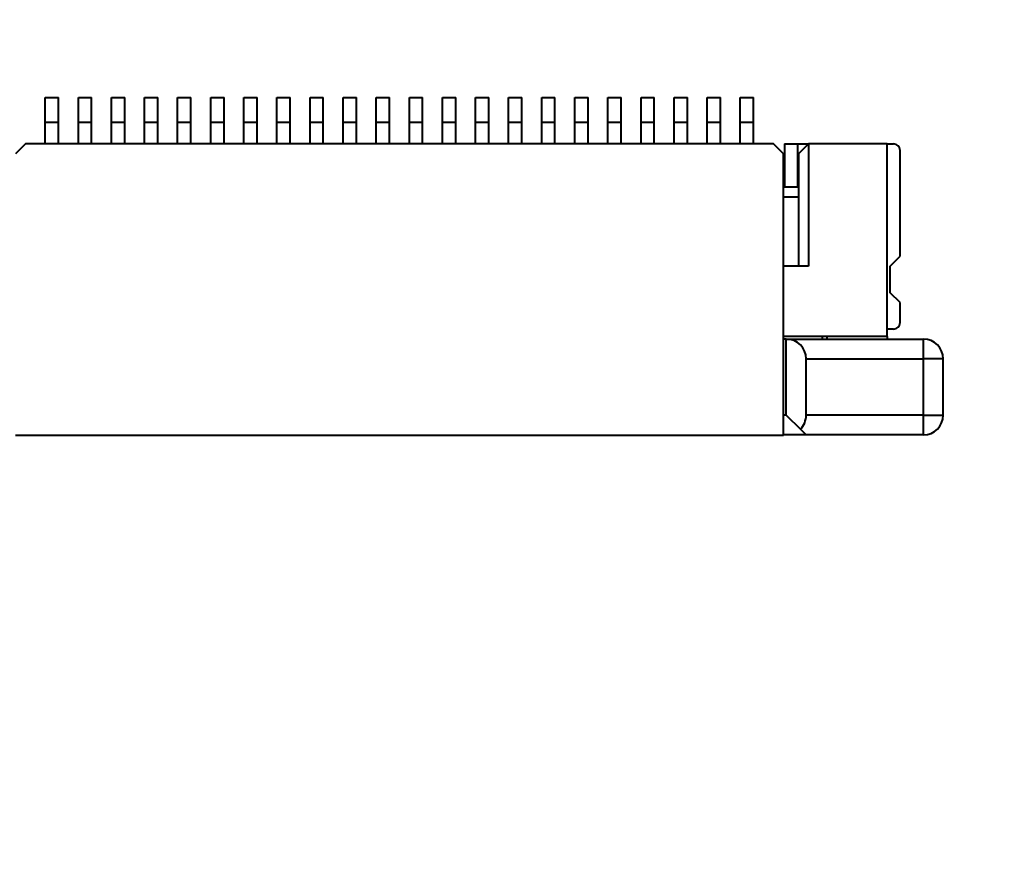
# Model space of a CAD drawing. Header units: millimetres. Extents: x 15 to 205, y 5 to 292.
# Drawn here: x 81.18 to 95.84, y 188.29 to 200.99 of the extents above; entities that cross this region are included whole.
import ezdxf

# ---------------------------------------------------------------- set-up
doc = ezdxf.new("R2010")
doc.units = ezdxf.units.MM
doc.layers.add('Geometries', color=7, linetype='Continuous')

msp = doc.modelspace()

# ---------------------------------------------------------------- linework, layer by layer
at = {"layer": 'Geometries', "linetype": 'Continuous', "lineweight": 40}
for p, q in [((81.575, 199.435), (81.575, 199.805)), ((81.575, 199.805), (81.775, 199.805)), ((81.775, 199.435), (81.775, 199.805)), ((82.075, 199.435), (82.075, 199.805)), ((82.075, 199.805), (82.275, 199.805)), ((82.275, 199.435), (82.275, 199.805)), ((82.575, 199.435), (82.575, 199.805)), ((82.575, 199.805), (82.775, 199.805)), ((82.775, 199.435), (82.775, 199.805)), ((83.075, 199.435), (83.075, 199.805)), ((83.075, 199.805), (83.275, 199.805)), ((83.275, 199.435), (83.275, 199.805)), ((83.575, 199.435), (83.575, 199.805)), ((83.575, 199.805), (83.775, 199.805)), ((83.775, 199.435), (83.775, 199.805)), ((84.075, 199.435), (84.075, 199.805)), ((84.075, 199.805), (84.275, 199.805)), ((84.275, 199.435), (84.275, 199.805)), ((84.575, 199.435), (84.575, 199.805)), ((84.575, 199.805), (84.775, 199.805)), ((84.775, 199.435), (84.775, 199.805)), ((85.075, 199.435), (85.075, 199.805)), ((85.075, 199.805), (85.275, 199.805)), ((85.275, 199.435), (85.275, 199.805)), ((85.575, 199.435), (85.575, 199.805)), ((85.575, 199.805), (85.775, 199.805)), ((85.775, 199.435), (85.775, 199.805)), ((86.075, 199.435), (86.075, 199.805)), ((86.075, 199.805), (86.275, 199.805)), ((86.275, 199.435), (86.275, 199.805)), ((86.575, 199.435), (86.575, 199.805)), ((86.575, 199.805), (86.775, 199.805)), ((86.775, 199.435), (86.775, 199.805)), ((87.075, 199.435), (87.075, 199.805)), ((87.075, 199.805), (87.275, 199.805)), ((87.275, 199.435), (87.275, 199.805)), ((87.575, 199.435), (87.575, 199.805)), ((87.575, 199.805), (87.775, 199.805)), ((87.775, 199.435), (87.775, 199.805)), ((88.075, 199.435), (88.075, 199.805)), ((88.075, 199.805), (88.275, 199.805)), ((88.275, 199.435), (88.275, 199.805)), ((88.575, 199.435), (88.575, 199.805)), ((88.575, 199.805), (88.775, 199.805)), ((88.775, 199.435), (88.775, 199.805)), ((89.075, 199.435), (89.075, 199.805)), ((89.075, 199.805), (89.275, 199.805)), ((89.275, 199.435), (89.275, 199.805)), ((89.575, 199.435), (89.575, 199.805)), ((89.575, 199.805), (89.775, 199.805)), ((89.775, 199.435), (89.775, 199.805)), ((90.075, 199.805), (90.275, 199.805)), ((90.075, 199.435), (90.075, 199.805)), ((90.275, 199.435), (90.275, 199.805)), ((90.575, 199.805), (90.775, 199.805)), ((90.575, 199.435), (90.575, 199.805)), ((90.775, 199.435), (90.775, 199.805)), ((91.075, 199.435), (91.075, 199.805)), ((91.075, 199.805), (91.275, 199.805)), ((91.275, 199.435), (91.275, 199.805)), ((91.575, 199.435), (91.575, 199.805)), ((91.575, 199.805), (91.775, 199.805)), ((91.775, 199.435), (91.775, 199.805)), ((92.075, 199.435), (92.075, 199.805)), ((92.075, 199.805), (92.275, 199.805)), ((92.275, 199.435), (92.275, 199.805)), ((81.575, 199.435), (81.775, 199.435)), ((81.575, 199.105), (81.575, 199.435)), ((81.775, 199.105), (81.775, 199.435)), ((82.075, 199.105), (82.075, 199.435)), ((82.075, 199.435), (82.275, 199.435)), ((82.275, 199.105), (82.275, 199.435)), ((82.575, 199.105), (82.575, 199.435)), ((82.575, 199.435), (82.775, 199.435)), ((82.775, 199.105), (82.775, 199.435)), ((83.075, 199.435), (83.275, 199.435)), ((83.075, 199.105), (83.075, 199.435)), ((83.275, 199.105), (83.275, 199.435)), ((83.575, 199.105), (83.575, 199.435)), ((83.575, 199.435), (83.775, 199.435)), ((83.775, 199.105), (83.775, 199.435)), ((84.075, 199.435), (84.275, 199.435)), ((84.075, 199.105), (84.075, 199.435)), ((84.275, 199.105), (84.275, 199.435)), ((84.575, 199.435), (84.775, 199.435)), ((84.575, 199.105), (84.575, 199.435)), ((84.775, 199.105), (84.775, 199.435)), ((85.075, 199.435), (85.275, 199.435)), ((85.075, 199.105), (85.075, 199.435)), ((85.275, 199.105), (85.275, 199.435)), ((85.575, 199.105), (85.575, 199.435)), ((85.575, 199.435), (85.775, 199.435)), ((85.775, 199.105), (85.775, 199.435)), ((86.075, 199.435), (86.275, 199.435)), ((86.075, 199.105), (86.075, 199.435)), ((86.275, 199.105), (86.275, 199.435)), ((86.575, 199.105), (86.575, 199.435)), ((86.575, 199.435), (86.775, 199.435)), ((86.775, 199.105), (86.775, 199.435)), ((87.075, 199.435), (87.275, 199.435)), ((87.075, 199.105), (87.075, 199.435)), ((87.275, 199.105), (87.275, 199.435)), ((87.575, 199.105), (87.575, 199.435)), ((87.575, 199.435), (87.775, 199.435)), ((87.775, 199.105), (87.775, 199.435)), ((88.075, 199.105), (88.075, 199.435)), ((88.075, 199.435), (88.275, 199.435)), ((88.275, 199.105), (88.275, 199.435)), ((88.575, 199.435), (88.775, 199.435)), ((88.575, 199.105), (88.575, 199.435)), ((88.775, 199.105), (88.775, 199.435)), ((89.075, 199.435), (89.275, 199.435)), ((89.075, 199.105), (89.075, 199.435)), ((89.275, 199.105), (89.275, 199.435)), ((89.575, 199.435), (89.775, 199.435)), ((89.575, 199.105), (89.575, 199.435)), ((89.775, 199.105), (89.775, 199.435)), ((90.075, 199.435), (90.275, 199.435)), ((90.075, 199.105), (90.075, 199.435)), ((90.275, 199.105), (90.275, 199.435)), ((90.575, 199.105), (90.575, 199.435)), ((90.575, 199.435), (90.775, 199.435)), ((90.775, 199.105), (90.775, 199.435)), ((91.075, 199.435), (91.275, 199.435)), ((91.075, 199.105), (91.075, 199.435)), ((91.275, 199.105), (91.275, 199.435)), ((91.575, 199.435), (91.775, 199.435)), ((91.575, 199.105), (91.575, 199.435)), ((91.775, 199.105), (91.775, 199.435)), ((92.075, 199.105), (92.075, 199.435)), ((92.075, 199.435), (92.275, 199.435)), ((92.275, 199.105), (92.275, 199.435)), ((81.275, 199.105), (81.125, 198.955)), ((81.575, 199.105), (81.275, 199.105)), ((81.775, 199.105), (81.575, 199.105)), ((82.075, 199.105), (81.775, 199.105)), ((82.275, 199.105), (82.075, 199.105)), ((82.575, 199.105), (82.275, 199.105)), ((82.775, 199.105), (82.575, 199.105)), ((83.075, 199.105), (82.775, 199.105)), ((83.275, 199.105), (83.075, 199.105)), ((83.575, 199.105), (83.275, 199.105)), ((83.775, 199.105), (83.575, 199.105)), ((84.075, 199.105), (83.775, 199.105)), ((84.275, 199.105), (84.075, 199.105)), ((84.575, 199.105), (84.275, 199.105)), ((84.775, 199.105), (84.575, 199.105)), ((85.075, 199.105), (84.775, 199.105)), ((85.275, 199.105), (85.075, 199.105)), ((85.575, 199.105), (85.275, 199.105)), ((85.775, 199.105), (85.575, 199.105)), ((86.075, 199.105), (85.775, 199.105)), ((86.275, 199.105), (86.075, 199.105)), ((86.575, 199.105), (86.275, 199.105)), ((86.775, 199.105), (86.575, 199.105)), ((87.075, 199.105), (86.775, 199.105)), ((87.275, 199.105), (87.075, 199.105)), ((87.575, 199.105), (87.275, 199.105)), ((87.775, 199.105), (87.575, 199.105)), ((88.075, 199.105), (87.775, 199.105)), ((88.275, 199.105), (88.075, 199.105)), ((88.575, 199.105), (88.275, 199.105)), ((88.775, 199.105), (88.575, 199.105)), ((89.075, 199.105), (88.775, 199.105)), ((89.275, 199.105), (89.075, 199.105)), ((89.575, 199.105), (89.275, 199.105)), ((89.775, 199.105), (89.575, 199.105)), ((90.075, 199.105), (89.775, 199.105)), ((90.275, 199.105), (90.075, 199.105)), ((90.575, 199.105), (90.275, 199.105)), ((90.775, 199.105), (90.575, 199.105)), ((91.075, 199.105), (90.775, 199.105)), ((91.275, 199.105), (91.075, 199.105)), ((91.575, 199.105), (91.275, 199.105)), ((91.775, 199.105), (91.575, 199.105)), ((92.075, 199.105), (91.775, 199.105)), ((92.275, 199.105), (92.075, 199.105)), ((92.575, 199.105), (92.275, 199.105)), ((92.725, 198.955), (92.575, 199.105)), ((92.74, 199.105), (92.94, 199.105)), ((92.74, 199.105), (92.74, 198.455)), ((92.94, 199.105), (93.091, 199.105)), ((92.94, 199.105), (92.94, 198.455)), ((92.955, 198.955), (93.091, 199.091)), ((93.091, 199.105), (93.105, 199.105)), ((93.091, 199.105), (93.091, 199.091)), ((93.091, 199.091), (93.105, 199.105)), ((94.295, 199.105), (93.105, 199.105)), ((93.105, 199.105), (93.105, 197.255)), ((94.295, 199.105), (94.39, 199.105)), ((94.295, 196.305), (94.295, 199.105)), ((92.725, 198.455), (92.725, 198.955)), ((92.955, 198.955), (92.955, 198.455)), ((94.49, 197.405), (94.49, 199.005)), ((92.725, 198.455), (92.74, 198.455)), ((92.725, 198.305), (92.725, 198.455)), ((92.74, 198.455), (92.94, 198.455)), ((92.94, 198.455), (92.955, 198.455)), ((92.955, 198.455), (92.955, 198.305)), ((92.725, 197.255), (92.725, 198.305)), ((92.725, 198.305), (92.955, 198.305)), ((92.955, 198.305), (92.955, 197.255)), ((94.34, 197.255), (94.49, 197.405)), ((92.955, 197.255), (92.725, 197.255)), ((92.725, 196.195), (92.725, 197.255)), ((93.105, 197.255), (92.955, 197.255)), ((94.34, 196.855), (94.34, 197.255)), ((94.49, 196.705), (94.34, 196.855)), ((94.49, 196.405), (94.49, 196.705)), ((94.295, 196.195), (94.295, 196.305)), ((94.39, 196.305), (94.295, 196.305)), ((93.315, 196.195), (92.725, 196.195)), ((92.725, 196.155), (92.725, 196.195)), ((92.725, 195.005), (92.725, 196.155)), ((92.77, 196.155), (92.725, 196.155)), ((92.77, 196.155), (93.315, 196.155)), ((92.77, 195.005), (92.77, 196.155)), ((93.315, 196.155), (93.315, 196.195)), ((93.385, 196.195), (93.315, 196.195)), ((93.315, 196.155), (93.378, 196.155)), ((93.385, 196.195), (93.378, 196.155)), ((93.378, 196.155), (94.295, 196.155)), ((94.295, 196.195), (93.385, 196.195)), ((94.295, 196.195), (94.295, 196.155)), ((94.295, 196.155), (94.84, 196.155)), ((94.84, 195.855), (94.84, 196.155)), ((93.07, 195.005), (93.07, 195.855)), ((93.07, 195.855), (94.84, 195.855)), ((95.14, 195.855), (94.84, 195.855)), ((94.84, 195.005), (94.84, 195.855)), ((95.14, 195.005), (95.14, 195.855)), ((92.725, 194.705), (92.725, 195.005)), ((92.77, 195.005), (92.725, 195.005)), ((92.77, 195.005), (92.982, 194.793)), ((94.84, 195.005), (93.07, 195.005)), ((94.84, 195.005), (95.14, 195.005)), ((94.84, 194.705), (94.84, 195.005)), ((93.07, 194.705), (92.982, 194.793)), ((92.725, 194.695), (81.125, 194.695)), ((93.07, 194.705), (92.725, 194.705)), ((92.725, 194.695), (92.725, 194.705)), ((94.84, 194.705), (93.07, 194.705))]:
    msp.add_line(p, q, dxfattribs=at)
for centre, radius in [((110, 199.295), 60), ((109.942, 199.31), 50.2)]:
    msp.add_circle(centre, radius, dxfattribs=at)
for centre, radius, start, end in [((109.942, 199.31), 50, 309.6552, 230.1492), ((94.39, 199.005), 0.1, 0, 90), ((94.39, 196.405), 0.1, 270, 0), ((92.77, 195.855), 0.3, 0, 90), ((94.84, 195.855), 0.3, 0, 90), ((92.77, 195.005), 0.3, 315, 0), ((94.84, 195.005), 0.3, 270, 0)]:
    msp.add_arc(centre, radius, start, end, dxfattribs=at)

doc.saveas('drawing.dxf')
